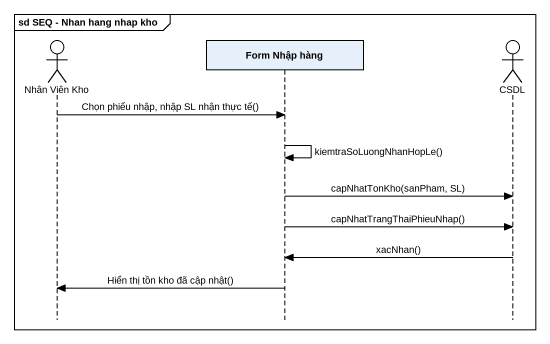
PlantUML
@startuml
mainframe sd SEQ - Nhan hang nhap kho
hide footbox
actor "Nhân Viên Kho" as Nhân_Viên_Kho
participant "Form Nhập hàng" as Form_Nhập_hàng
actor CSDL

Nhân_Viên_Kho -> Form_Nhập_hàng : Chọn phiếu nhập, nhập SL nhận thực tế()
Form_Nhập_hàng -> Form_Nhập_hàng : kiemtraSoLuongNhanHopLe()
Form_Nhập_hàng -> CSDL : capNhatTonKho(sanPham, SL)
Form_Nhập_hàng -> CSDL : capNhatTrangThaiPhieuNhap()
CSDL -> Form_Nhập_hàng : xacNhan()
Form_Nhập_hàng -> Nhân_Viên_Kho : Hiển thị tồn kho đã cập nhật()
@enduml
